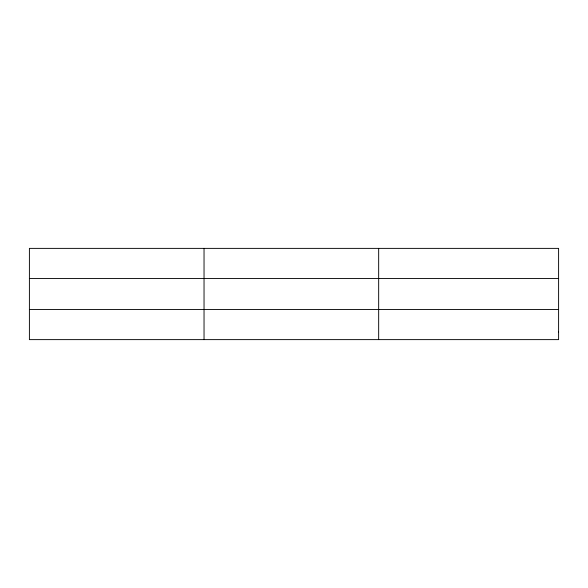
<?xml version="1.0" encoding="UTF-8"?>
<svg xmlns="http://www.w3.org/2000/svg" width="588" height="588" viewBox="0 0 588 588"><rect width="100%" height="100%" fill="white"/><g stroke="black" fill="none" stroke-linecap="round" stroke-linejoin="round"><path stroke-width="0.88" d="M204.036 339.621L204.036 248.379M378.672 339.621L378.672 248.379M29.4 278.491L558.6 278.491M29.4 309.509L558.6 309.509M558.6 332.095L558.6 339.621L29.4 339.621L29.4 248.379L558.6 248.379L558.6 332.095"/></g></svg>
